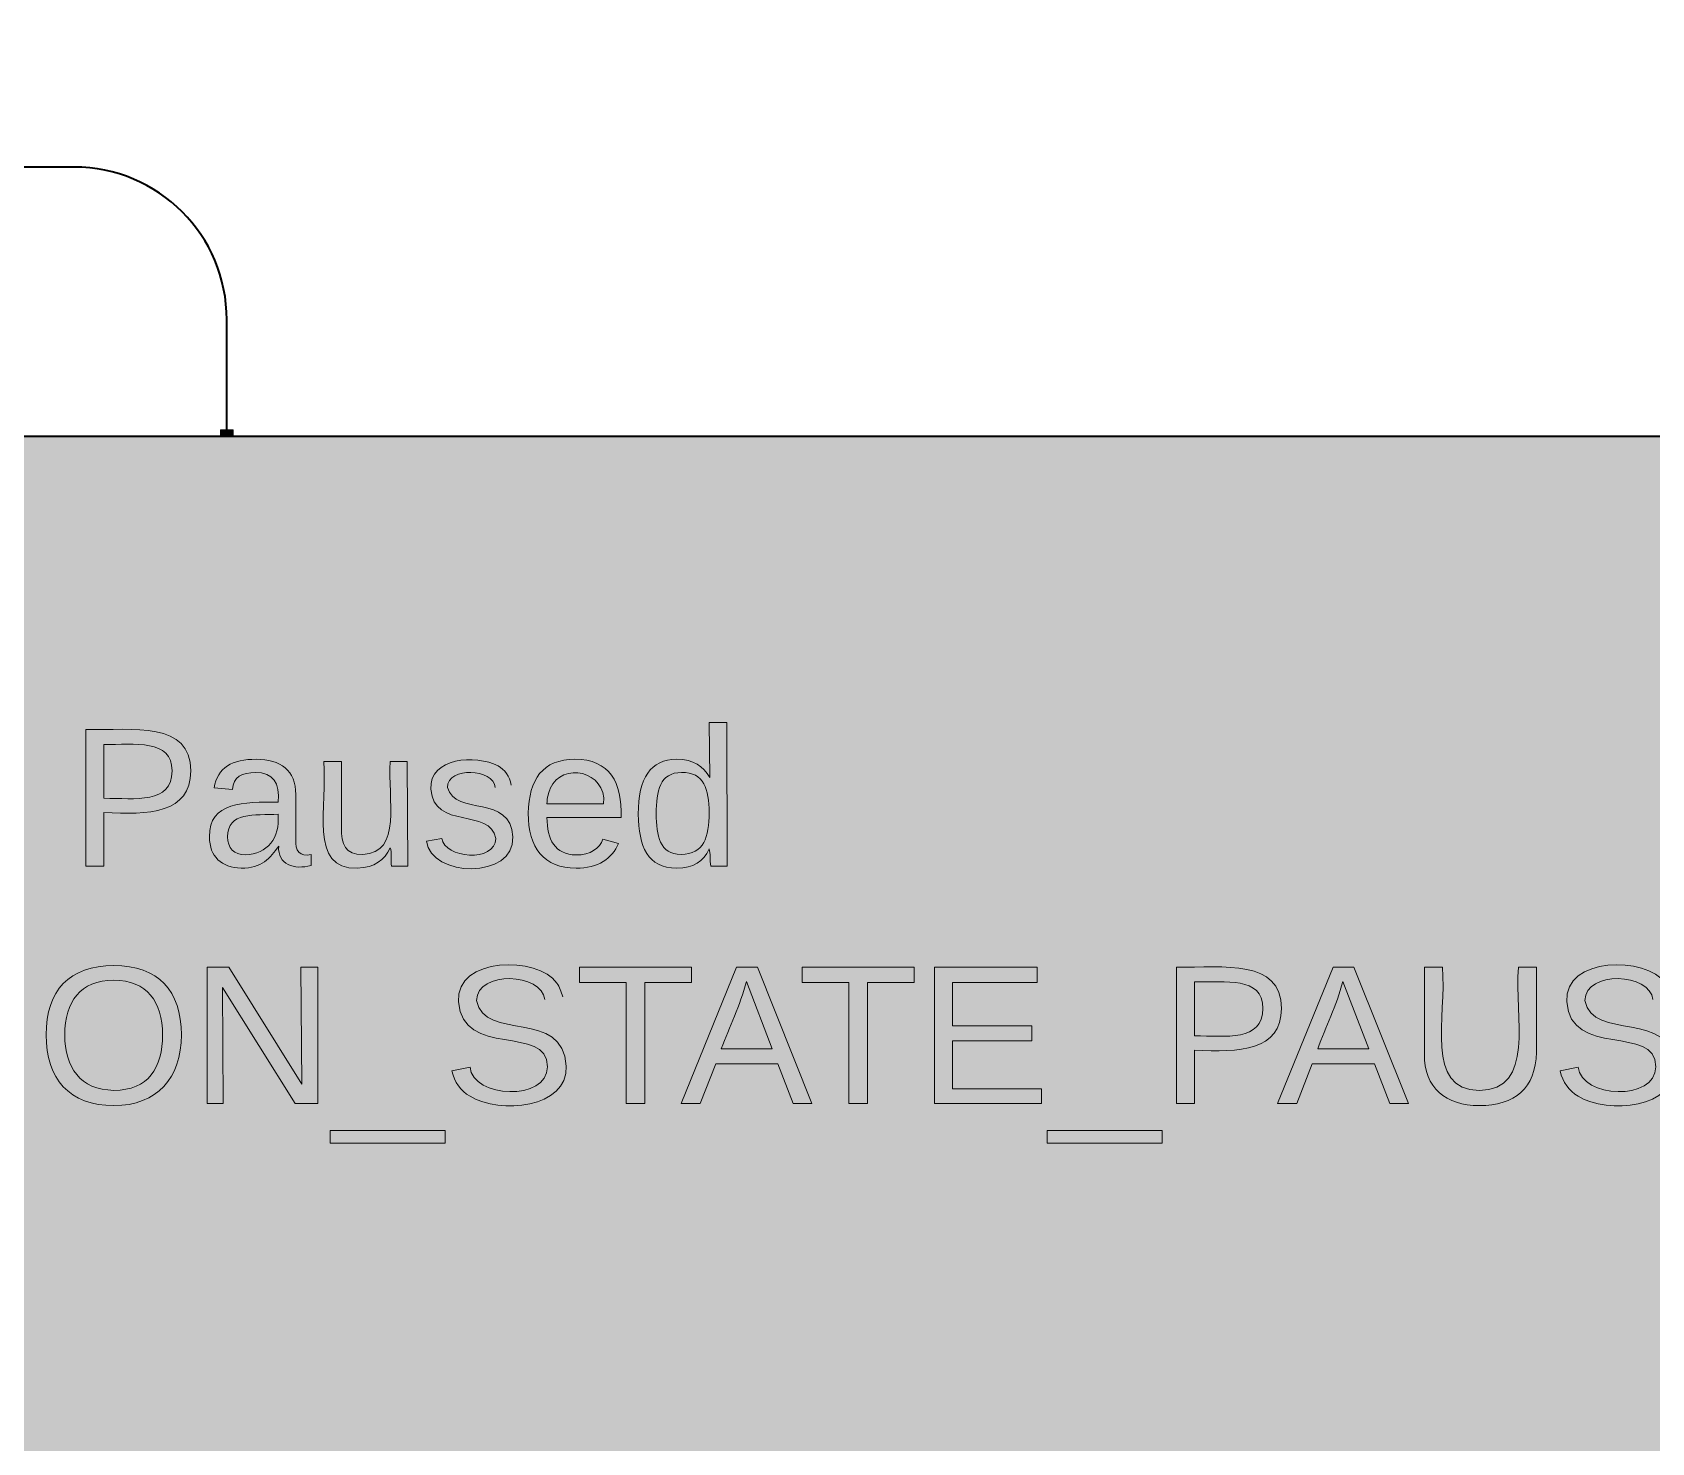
# Model space of a CAD drawing. Extents: x 3 to 1760, y 20 to 1040.
# Drawn here: x 823.8 to 951, y 543.5 to 654.3 of the extents above; entities that cross this region are included whole.
import ezdxf

# ---------------------------------------------------------------- set-up
doc = ezdxf.new("R2010")
doc.units = 0
doc.header["$MEASUREMENT"] = 0
doc.layers.add('Layer 1', color=7, linetype='Continuous', lineweight=0)

# ---------------------------------------------------------------- blocks, each defined once
blk = doc.blocks.new('Block_144')
at = {"layer": 'Layer 1'}
for points, knots in [([(827.95, 599.55), (831.71, 599.51), (836.21, 600.2), (836.21, 596.31), (836.21, 592.94), (832.88, 592.85), (829.38, 593.03), (829.38, 593.03), (829.38, 588.83), (829.38, 588.83), (829.38, 588.83), (827.95, 588.83), (827.95, 588.83), (827.95, 588.83), (827.95, 599.55), (827.95, 599.55)], [0, 0, 0, 0, 1, 1, 1, 2, 2, 2, 3, 3, 3, 4, 4, 4, 5, 5, 5, 5]), ([(874.4, 597.22), (875.74, 597.22), (876.48, 596.66), (877, 595.79), (877, 595.79), (876.95, 600.11), (876.95, 600.11), (876.95, 600.11), (878.34, 600.11), (878.34, 600.11), (878.34, 600.11), (878.38, 588.83), (878.38, 588.83), (878.38, 588.83), (877.08, 588.83), (877.08, 588.83), (877, 589.27), (877.08, 589.83), (876.95, 590.17), (876.52, 589.18), (875.74, 588.66), (874.4, 588.66), (872.11, 588.66), (871.42, 590.35), (871.38, 592.9), (871.38, 595.75), (872.37, 597.22), (874.4, 597.22)], [0, 0, 0, 0, 1, 1, 1, 2, 2, 2, 3, 3, 3, 4, 4, 4, 5, 5, 5, 6, 6, 6, 7, 7, 7, 8, 8, 8, 9, 9, 9, 9]), ([(829.38, 594.15), (831.84, 594.15), (834.74, 593.67), (834.74, 596.31), (834.74, 598.86), (831.8, 598.34), (829.38, 598.38), (829.38, 598.38), (829.38, 594.15), (829.38, 594.15)], [0, 0, 0, 0, 1, 1, 1, 2, 2, 2, 3, 3, 3, 3]), ([(843.12, 590.39), (842.47, 589.48), (841.78, 588.62), (840.18, 588.66), (838.63, 588.7), (837.68, 589.57), (837.68, 591.12), (837.63, 593.89), (840.4, 593.85), (843.08, 593.85), (843.21, 595.36), (842.69, 596.18), (841.3, 596.18), (840.27, 596.14), (839.53, 595.88), (839.49, 594.84), (839.49, 594.84), (838.06, 594.97), (838.06, 594.97), (838.28, 596.57), (839.49, 597.22), (841.35, 597.22), (843.29, 597.22), (844.46, 596.35), (844.46, 594.45), (844.46, 594.45), (844.46, 590.91), (844.46, 590.91), (844.42, 590.04), (844.76, 589.53), (845.67, 589.74), (845.67, 589.74), (845.67, 588.88), (845.67, 588.88), (844.33, 588.49), (843.03, 588.96), (843.12, 590.39)], [0, 0, 0, 0, 1, 1, 1, 2, 2, 2, 3, 3, 3, 4, 4, 4, 5, 5, 5, 6, 6, 6, 7, 7, 7, 8, 8, 8, 9, 9, 9, 10, 10, 10, 11, 11, 11, 12, 12, 12, 12]), ([(849.3, 588.66), (845.45, 588.49), (846.97, 593.67), (846.66, 597.04), (846.66, 597.04), (848.05, 597.04), (848.05, 597.04), (848.05, 597.04), (848.05, 591.86), (848.05, 591.86), (848.05, 590.52), (848.35, 589.7), (849.73, 589.74), (852.84, 589.83), (851.68, 594.11), (851.89, 597.04), (851.89, 597.04), (853.23, 597.04), (853.23, 597.04), (853.23, 597.04), (853.27, 588.83), (853.27, 588.83), (853.27, 588.83), (851.98, 588.83), (851.98, 588.83), (851.93, 589.27), (852.02, 589.91), (851.89, 590.26), (851.42, 589.31), (850.68, 588.7), (849.3, 588.66)], [0, 0, 0, 0, 1, 1, 1, 2, 2, 2, 3, 3, 3, 4, 4, 4, 5, 5, 5, 6, 6, 6, 7, 7, 7, 8, 8, 8, 9, 9, 9, 10, 10, 10, 10]), ([(860.14, 595.01), (860.01, 596.48), (856.43, 596.66), (856.38, 595.01), (857.03, 592.72), (861.35, 594.5), (861.53, 591.12), (861.7, 587.75), (855.05, 587.93), (854.74, 590.78), (854.74, 590.78), (855.95, 591), (855.95, 591), (856.13, 589.44), (860.14, 589.05), (860.19, 591), (859.76, 593.41), (855.3, 591.64), (855.09, 594.88), (854.92, 597.35), (858.63, 597.61), (860.36, 596.7), (860.88, 596.4), (861.27, 595.88), (861.4, 595.19)], [0, 0, 0, 0, 1, 1, 1, 2, 2, 2, 3, 3, 3, 4, 4, 4, 5, 5, 5, 6, 6, 6, 7, 7, 7, 8, 8, 8, 8]), ([(866.41, 597.22), (869.13, 597.22), (870.13, 595.4), (870.04, 592.64), (870.04, 592.64), (864.21, 592.64), (864.21, 592.64), (864.21, 590.91), (864.81, 589.74), (866.5, 589.7), (867.62, 589.66), (868.35, 590.22), (868.61, 590.95), (868.61, 590.95), (869.82, 590.61), (869.82, 590.61), (869.35, 589.4), (868.22, 588.66), (866.5, 588.66), (863.99, 588.66), (862.69, 590.26), (862.74, 592.98), (862.78, 595.62), (863.86, 597.22), (866.41, 597.22)], [0, 0, 0, 0, 1, 1, 1, 2, 2, 2, 3, 3, 3, 4, 4, 4, 5, 5, 5, 6, 6, 6, 7, 7, 7, 8, 8, 8, 8]), ([(868.66, 593.72), (868.92, 596.31), (865.37, 597.04), (864.47, 594.93), (864.34, 594.62), (864.21, 594.19), (864.21, 593.72), (864.21, 593.72), (868.66, 593.72), (868.66, 593.72)], [0, 0, 0, 0, 1, 1, 1, 2, 2, 2, 3, 3, 3, 3]), ([(874.79, 596.18), (873.06, 596.18), (872.8, 594.71), (872.8, 592.94), (872.8, 591.21), (873.06, 589.74), (874.75, 589.74), (876.56, 589.74), (876.95, 591.12), (876.95, 593.03), (876.95, 594.84), (876.56, 596.22), (874.79, 596.18)], [0, 0, 0, 0, 1, 1, 1, 2, 2, 2, 3, 3, 3, 4, 4, 4, 4]), ([(839.1, 591.12), (839.1, 590.26), (839.62, 589.7), (840.48, 589.7), (842.26, 589.83), (843.21, 590.95), (843.08, 592.9), (841.22, 592.81), (839.1, 593.11), (839.1, 591.12)], [0, 0, 0, 0, 1, 1, 1, 2, 2, 2, 3, 3, 3, 3])]:
    blk.add_open_spline(points, degree=3, knots=knots, dxfattribs=at)
blk = doc.blocks.new('Block_143')
at = {"layer": 'Layer 1'}
blk.add_blockref('Block_144', (0, 0), dxfattribs=at)
blk = doc.blocks.new('Block_146')
at = {"layer": 'Layer 1'}
for points, knots in [([(864.03, 578.33), (863.82, 580.41), (858.72, 580.67), (858.68, 578.25), (859.28, 575.01), (865.5, 577.64), (865.72, 573.11), (865.85, 569.74), (860.49, 569.35), (858.16, 570.73), (857.42, 571.16), (856.95, 571.85), (856.73, 572.72), (856.73, 572.72), (858.16, 573.02), (858.16, 573.02), (858.37, 570.6), (864.25, 570.3), (864.25, 573.06), (864.25, 576.43), (857.55, 573.67), (857.25, 578.16), (857.03, 581.7), (863.51, 581.79), (864.98, 579.63), (865.2, 579.33), (865.33, 578.94), (865.46, 578.55)], [0, 0, 0, 0, 1, 1, 1, 2, 2, 2, 3, 3, 3, 4, 4, 4, 5, 5, 5, 6, 6, 6, 7, 7, 7, 8, 8, 8, 9, 9, 9, 9]), ([(951.14, 578.33), (950.93, 580.41), (945.83, 580.67), (945.79, 578.25), (946.39, 575.01), (952.61, 577.64), (952.83, 573.11), (952.96, 569.74), (947.6, 569.35), (945.27, 570.73), (944.53, 571.16), (944.06, 571.85), (943.84, 572.72), (943.84, 572.72), (945.27, 573.02), (945.27, 573.02), (945.48, 570.6), (951.36, 570.3), (951.36, 573.06), (951.36, 576.43), (944.66, 573.67), (944.36, 578.16), (944.14, 581.7), (950.63, 581.79), (952.09, 579.63), (952.31, 579.33), (952.44, 578.94), (952.57, 578.55)], [0, 0, 0, 0, 1, 1, 1, 2, 2, 2, 3, 3, 3, 4, 4, 4, 5, 5, 5, 6, 6, 6, 7, 7, 7, 8, 8, 8, 9, 9, 9, 9]), ([(830.16, 581.01), (833.66, 581.01), (835.47, 579.03), (835.47, 575.57), (835.47, 572.16), (833.57, 570), (830.16, 570), (826.66, 570), (824.84, 572.11), (824.84, 575.57), (824.84, 579.03), (826.66, 581.01), (830.16, 581.01)], [0, 0, 0, 0, 1, 1, 1, 2, 2, 2, 3, 3, 3, 4, 4, 4, 4]), ([(844.42, 570.17), (844.42, 570.17), (838.71, 579.29), (838.71, 579.29), (838.71, 579.29), (838.76, 570.17), (838.76, 570.17), (838.76, 570.17), (837.5, 570.17), (837.5, 570.17), (837.5, 570.17), (837.5, 580.88), (837.5, 580.88), (837.5, 580.88), (839.19, 580.88), (839.19, 580.88), (839.19, 580.88), (844.93, 571.68), (844.93, 571.68), (844.93, 571.68), (844.85, 580.88), (844.85, 580.88), (844.85, 580.88), (846.19, 580.88), (846.19, 580.88), (846.19, 580.88), (846.19, 570.17), (846.19, 570.17), (846.19, 570.17), (844.42, 570.17), (844.42, 570.17)], [0, 0, 0, 0, 1, 1, 1, 2, 2, 2, 3, 3, 3, 4, 4, 4, 5, 5, 5, 6, 6, 6, 7, 7, 7, 8, 8, 8, 9, 9, 9, 10, 10, 10, 10]), ([(871.9, 579.67), (871.9, 579.67), (871.9, 570.17), (871.9, 570.17), (871.9, 570.17), (870.43, 570.17), (870.43, 570.17), (870.43, 570.17), (870.43, 579.67), (870.43, 579.67), (870.43, 579.67), (866.76, 579.67), (866.76, 579.67), (866.76, 579.67), (866.76, 580.88), (866.76, 580.88), (866.76, 580.88), (875.57, 580.88), (875.57, 580.88), (875.57, 580.88), (875.57, 579.67), (875.57, 579.67), (875.57, 579.67), (871.9, 579.67), (871.9, 579.67)], [0, 0, 0, 0, 1, 1, 1, 2, 2, 2, 3, 3, 3, 4, 4, 4, 5, 5, 5, 6, 6, 6, 7, 7, 7, 8, 8, 8, 8]), ([(883.56, 570.17), (883.56, 570.17), (882.35, 573.28), (882.35, 573.28), (882.35, 573.28), (877.47, 573.28), (877.47, 573.28), (877.47, 573.28), (876.26, 570.17), (876.26, 570.17), (876.26, 570.17), (874.75, 570.17), (874.75, 570.17), (874.75, 570.17), (879.11, 580.88), (879.11, 580.88), (879.11, 580.88), (880.76, 580.88), (880.76, 580.88), (880.76, 580.88), (885.03, 570.17), (885.03, 570.17), (885.03, 570.17), (883.56, 570.17), (883.56, 570.17)], [0, 0, 0, 0, 1, 1, 1, 2, 2, 2, 3, 3, 3, 4, 4, 4, 5, 5, 5, 6, 6, 6, 7, 7, 7, 8, 8, 8, 8]), ([(889.4, 579.67), (889.4, 579.67), (889.4, 570.17), (889.4, 570.17), (889.4, 570.17), (887.93, 570.17), (887.93, 570.17), (887.93, 570.17), (887.93, 579.67), (887.93, 579.67), (887.93, 579.67), (884.26, 579.67), (884.26, 579.67), (884.26, 579.67), (884.26, 580.88), (884.26, 580.88), (884.26, 580.88), (893.07, 580.88), (893.07, 580.88), (893.07, 580.88), (893.07, 579.67), (893.07, 579.67), (893.07, 579.67), (889.4, 579.67), (889.4, 579.67)], [0, 0, 0, 0, 1, 1, 1, 2, 2, 2, 3, 3, 3, 4, 4, 4, 5, 5, 5, 6, 6, 6, 7, 7, 7, 8, 8, 8, 8]), ([(894.67, 570.17), (894.67, 570.17), (894.67, 580.88), (894.67, 580.88), (894.67, 580.88), (902.75, 580.88), (902.75, 580.88), (902.75, 580.88), (902.75, 579.67), (902.75, 579.67), (902.75, 579.67), (896.09, 579.67), (896.09, 579.67), (896.09, 579.67), (896.09, 576.26), (896.09, 576.26), (896.09, 576.26), (902.32, 576.26), (902.32, 576.26), (902.32, 576.26), (902.32, 575.09), (902.32, 575.09), (902.32, 575.09), (896.09, 575.09), (896.09, 575.09), (896.09, 575.09), (896.09, 571.33), (896.09, 571.33), (896.09, 571.33), (903.09, 571.33), (903.09, 571.33), (903.09, 571.33), (903.09, 570.17), (903.09, 570.17), (903.09, 570.17), (894.67, 570.17), (894.67, 570.17)], [0, 0, 0, 0, 1, 1, 1, 2, 2, 2, 3, 3, 3, 4, 4, 4, 5, 5, 5, 6, 6, 6, 7, 7, 7, 8, 8, 8, 9, 9, 9, 10, 10, 10, 11, 11, 11, 12, 12, 12, 12]), ([(913.68, 580.88), (917.44, 580.84), (921.93, 581.53), (921.93, 577.64), (921.93, 574.27), (918.61, 574.19), (915.11, 574.36), (915.11, 574.36), (915.11, 570.17), (915.11, 570.17), (915.11, 570.17), (913.68, 570.17), (913.68, 570.17), (913.68, 570.17), (913.68, 580.88), (913.68, 580.88)], [0, 0, 0, 0, 1, 1, 1, 2, 2, 2, 3, 3, 3, 4, 4, 4, 5, 5, 5, 5]), ([(930.45, 570.17), (930.45, 570.17), (929.24, 573.28), (929.24, 573.28), (929.24, 573.28), (924.35, 573.28), (924.35, 573.28), (924.35, 573.28), (923.14, 570.17), (923.14, 570.17), (923.14, 570.17), (921.63, 570.17), (921.63, 570.17), (921.63, 570.17), (926, 580.88), (926, 580.88), (926, 580.88), (927.64, 580.88), (927.64, 580.88), (927.64, 580.88), (931.92, 570.17), (931.92, 570.17), (931.92, 570.17), (930.45, 570.17), (930.45, 570.17)], [0, 0, 0, 0, 1, 1, 1, 2, 2, 2, 3, 3, 3, 4, 4, 4, 5, 5, 5, 6, 6, 6, 7, 7, 7, 8, 8, 8, 8]), ([(941.98, 574.19), (941.94, 571.38), (940.26, 570), (937.49, 570), (934.85, 570), (933.17, 571.38), (933.17, 574.06), (933.17, 574.06), (933.17, 580.88), (933.17, 580.88), (933.17, 580.88), (934.59, 580.88), (934.59, 580.88), (934.94, 577.04), (933.17, 571.2), (937.49, 571.2), (941.9, 571.2), (940.26, 576.95), (940.56, 580.88), (940.56, 580.88), (941.98, 580.88), (941.98, 580.88), (941.98, 580.88), (941.98, 574.19), (941.98, 574.19)], [0, 0, 0, 0, 1, 1, 1, 2, 2, 2, 3, 3, 3, 4, 4, 4, 5, 5, 5, 6, 6, 6, 7, 7, 7, 8, 8, 8, 8]), ([(830.16, 571.2), (832.88, 571.2), (834, 572.98), (834, 575.57), (834, 578.16), (832.75, 579.85), (830.16, 579.85), (827.52, 579.85), (826.31, 578.16), (826.31, 575.57), (826.31, 572.98), (827.52, 571.25), (830.16, 571.2)], [0, 0, 0, 0, 1, 1, 1, 2, 2, 2, 3, 3, 3, 4, 4, 4, 4]), ([(881.92, 574.45), (881.92, 574.45), (879.89, 579.76), (879.89, 579.76), (879.37, 577.82), (878.55, 576.22), (877.9, 574.45), (877.9, 574.45), (881.92, 574.45), (881.92, 574.45)], [0, 0, 0, 0, 1, 1, 1, 2, 2, 2, 3, 3, 3, 3]), ([(915.11, 575.48), (917.57, 575.48), (920.47, 575.01), (920.47, 577.64), (920.47, 580.19), (917.53, 579.67), (915.11, 579.72), (915.11, 579.72), (915.11, 575.48), (915.11, 575.48)], [0, 0, 0, 0, 1, 1, 1, 2, 2, 2, 3, 3, 3, 3]), ([(928.8, 574.45), (928.8, 574.45), (926.77, 579.76), (926.77, 579.76), (926.26, 577.82), (925.43, 576.22), (924.79, 574.45), (924.79, 574.45), (928.8, 574.45), (928.8, 574.45)], [0, 0, 0, 0, 1, 1, 1, 2, 2, 2, 3, 3, 3, 3]), ([(847.18, 567.06), (847.18, 567.06), (847.18, 568.05), (847.18, 568.05), (847.18, 568.05), (856.21, 568.05), (856.21, 568.05), (856.21, 568.05), (856.21, 567.06), (856.21, 567.06), (856.21, 567.06), (847.18, 567.06), (847.18, 567.06)], [0, 0, 0, 0, 1, 1, 1, 2, 2, 2, 3, 3, 3, 4, 4, 4, 4]), ([(903.53, 567.06), (903.53, 567.06), (903.53, 568.05), (903.53, 568.05), (903.53, 568.05), (912.56, 568.05), (912.56, 568.05), (912.56, 568.05), (912.56, 567.06), (912.56, 567.06), (912.56, 567.06), (903.53, 567.06), (903.53, 567.06)], [0, 0, 0, 0, 1, 1, 1, 2, 2, 2, 3, 3, 3, 4, 4, 4, 4])]:
    blk.add_open_spline(points, degree=3, knots=knots, dxfattribs=at)
blk = doc.blocks.new('Block_145')
at = {"layer": 'Layer 1'}
blk.add_blockref('Block_146', (0, 0), dxfattribs=at)
blk = doc.blocks.new('Block_0')
at = {"layer": 'Layer 1', "true_color": 0x666666, "transparency": 33554687}
h = blk.add_hatch(color=251, dxfattribs=at)
h.dxf.hatch_style = 2
edge = h.paths.add_edge_path()
edge.add_spline(control_points=[(494.51, 382.02), (494.51, 382.02), (494.65, 380.2), (494.65, 380.2), (494.65, 380.2), (495.07, 378.45), (495.07, 378.45), (495.07, 378.45), (495.77, 376.78), (495.77, 376.78), (495.77, 376.78), (496.71, 375.24), (496.71, 375.24), (496.71, 375.24), (497.88, 373.87), (497.88, 373.87), (497.88, 373.87), (499.25, 372.7), (499.25, 372.7), (499.25, 372.7), (500.79, 371.75), (500.79, 371.75), (500.79, 371.75), (502.46, 371.05), (502.46, 371.05), (502.46, 371.05), (504.21, 370.65), (504.21, 370.65), (504.21, 370.65), (506.03, 370.5), (506.03, 370.5), (506.03, 370.5), (1162.98, 370.5), (1162.98, 370.5), (1162.98, 370.5), (1164.92, 370.35), (1164.92, 370.35), (1164.92, 370.35), (1166.82, 369.89), (1166.82, 369.89), (1166.82, 369.89), (1168.65, 369.13), (1168.65, 369.13), (1168.65, 369.13), (1170.32, 368.1), (1170.32, 368.1), (1170.32, 368.1), (1171.82, 366.84), (1171.82, 366.84), (1171.82, 366.84), (1173.09, 365.34), (1173.09, 365.34), (1173.09, 365.34), (1174.11, 363.68), (1174.11, 363.68), (1174.11, 363.68), (1174.85, 361.86), (1174.85, 361.86), (1174.85, 361.86), (1175.31, 359.96), (1175.31, 359.96), (1175.31, 359.96), (1175.46, 358.02), (1175.46, 358.02), (1175.46, 358.02), (1175.46, 180.17), (1175.46, 180.17), (1175.46, 180.17), (1175.6, 178.35), (1175.6, 178.35), (1175.6, 178.35), (1176.02, 176.6), (1176.02, 176.6), (1176.02, 176.6), (1176.72, 174.93), (1176.72, 174.93), (1176.72, 174.93), (1177.65, 173.39), (1177.65, 173.39), (1177.65, 173.39), (1178.82, 172.01), (1178.82, 172.01), (1178.82, 172.01), (1180.19, 170.84), (1180.19, 170.84), (1180.19, 170.84), (1181.72, 169.9), (1181.72, 169.9), (1181.72, 169.9), (1183.39, 169.22), (1183.39, 169.22), (1183.39, 169.22), (1185.14, 168.8), (1185.14, 168.8), (1185.14, 168.8), (1186.96, 168.65), (1186.96, 168.65), (1186.96, 168.65), (1198.56, 168.65), (1198.56, 168.65), (1198.56, 168.65), (1198.56, 167.65), (1198.56, 167.65), (1198.56, 167.65), (1186.92, 167.65), (1186.92, 167.65), (1186.92, 167.65), (1184.99, 167.8), (1184.99, 167.8), (1184.99, 167.8), (1183.09, 168.26), (1183.09, 168.26), (1183.09, 168.26), (1181.27, 169.01), (1181.27, 169.01), (1181.27, 169.01), (1179.59, 170.05), (1179.59, 170.05), (1179.59, 170.05), (1178.09, 171.32), (1178.09, 171.32), (1178.09, 171.32), (1176.83, 172.82), (1176.83, 172.82), (1176.83, 172.82), (1175.8, 174.5), (1175.8, 174.5), (1175.8, 174.5), (1175.06, 176.3), (1175.06, 176.3), (1175.06, 176.3), (1174.6, 178.22), (1174.6, 178.22), (1174.6, 178.22), (1174.45, 180.15), (1174.45, 180.15), (1174.45, 180.15), (1174.45, 357.98), (1174.45, 357.98), (1174.45, 357.98), (1174.31, 359.8), (1174.31, 359.8), (1174.31, 359.8), (1173.91, 361.55), (1173.91, 361.55), (1173.91, 361.55), (1173.21, 363.22), (1173.21, 363.22), (1173.21, 363.22), (1172.26, 364.76), (1172.26, 364.76), (1172.26, 364.76), (1171.09, 366.13), (1171.09, 366.13), (1171.09, 366.13), (1169.72, 367.3), (1169.72, 367.3), (1169.72, 367.3), (1168.19, 368.25), (1168.19, 368.25), (1168.19, 368.25), (1166.53, 368.95), (1166.53, 368.95), (1166.53, 368.95), (1164.78, 369.35), (1164.78, 369.35), (1164.78, 369.35), (1162.96, 369.5), (1162.96, 369.5), (1162.96, 369.5), (505.99, 369.5), (505.99, 369.5), (505.99, 369.5), (504.05, 369.65), (504.05, 369.65), (504.05, 369.65), (502.15, 370.11), (502.15, 370.11), (502.15, 370.11), (500.33, 370.87), (500.33, 370.87), (500.33, 370.87), (498.66, 371.9), (498.66, 371.9), (498.66, 371.9), (497.16, 373.16), (497.16, 373.16), (497.16, 373.16), (495.9, 374.66), (495.9, 374.66), (495.9, 374.66), (494.86, 376.32), (494.86, 376.32), (494.86, 376.32), (494.11, 378.14), (494.11, 378.14), (494.11, 378.14), (493.66, 380.04), (493.66, 380.04), (493.66, 380.04), (493.51, 381.98), (493.51, 381.98), (493.51, 381.98), (493.51, 729.43), (493.51, 729.43), (493.51, 729.43), (494.51, 729.43), (494.51, 729.43), (494.51, 729.43), (494.51, 382.02), (494.51, 382.02)], knot_values=[0, 0, 0, 0, 1, 1, 1, 2, 2, 2, 3, 3, 3, 4, 4, 4, 5, 5, 5, 6, 6, 6, 7, 7, 7, 8, 8, 8, 9, 9, 9, 10, 10, 10, 11, 11, 11, 12, 12, 12, 13, 13, 13, 14, 14, 14, 15, 15, 15, 16, 16, 16, 17, 17, 17, 18, 18, 18, 19, 19, 19, 20, 20, 20, 21, 21, 21, 22, 22, 22, 23, 23, 23, 24, 24, 24, 25, 25, 25, 26, 26, 26, 27, 27, 27, 28, 28, 28, 29, 29, 29, 30, 30, 30, 31, 31, 31, 32, 32, 32, 33, 33, 33, 34, 34, 34, 35, 35, 35, 36, 36, 36, 37, 37, 37, 38, 38, 38, 39, 39, 39, 40, 40, 40, 41, 41, 41, 42, 42, 42, 43, 43, 43, 44, 44, 44, 45, 45, 45, 46, 46, 46, 47, 47, 47, 48, 48, 48, 49, 49, 49, 50, 50, 50, 51, 51, 51, 52, 52, 52, 53, 53, 53, 54, 54, 54, 55, 55, 55, 56, 56, 56, 57, 57, 57, 58, 58, 58, 59, 59, 59, 60, 60, 60, 61, 61, 61, 62, 62, 62, 63, 63, 63, 64, 64, 64, 65, 65, 65, 66, 66, 66, 67, 67, 67, 68, 68, 68, 69, 69, 69, 70, 70, 70, 70], degree=3, periodic=0)
at = {"layer": 'Layer 1', "true_color": 0xa5ceff, "transparency": 33554687}
h = blk.add_hatch(color=151, dxfattribs=at)
h.dxf.hatch_style = 2
edge = h.paths.add_edge_path()
edge.add_spline(control_points=[(734.01, 622.6), (725.17, 622.6), (718.01, 615.45), (718.01, 606.6), (718.01, 606.6), (718.01, 558.6), (718.01, 558.6), (718.01, 549.78), (725.17, 542.6), (734.01, 542.6), (734.01, 542.6), (972.01, 542.6), (972.01, 542.6), (980.85, 542.6), (988.01, 549.78), (988.01, 558.6), (988.01, 558.6), (988.01, 606.6), (988.01, 606.6), (988.01, 615.45), (980.85, 622.6), (972.01, 622.6), (972.01, 622.6), (734.01, 622.6), (734.01, 622.6)], knot_values=[0, 0, 0, 0, 1, 1, 1, 2, 2, 2, 3, 3, 3, 4, 4, 4, 5, 5, 5, 6, 6, 6, 7, 7, 7, 8, 8, 8, 8], degree=3, periodic=0)
at = {"layer": 'Layer 1', "true_color": 0x666666, "transparency": 33554687}
h = blk.add_hatch(color=251, dxfattribs=at)
h.dxf.hatch_style = 2
edge = h.paths.add_edge_path()
edge.add_spline(control_points=[(839.54, 622.6), (839.54, 622.6), (838.54, 622.6), (838.54, 622.6), (838.54, 622.6), (838.54, 623.12), (838.54, 623.12), (838.54, 623.12), (839.54, 623.12), (839.54, 623.12), (839.54, 623.12), (839.54, 622.6), (839.54, 622.6)], knot_values=[0, 0, 0, 0, 1, 1, 1, 2, 2, 2, 3, 3, 3, 4, 4, 4, 4], degree=3, periodic=0)
at = {"layer": 'Layer 1', "color": 251, "lineweight": 0, "true_color": 0x666666}
for points, knots in [([(494.51, 382.02), (494.51, 382.02), (494.65, 380.2), (494.65, 380.2), (494.65, 380.2), (495.07, 378.45), (495.07, 378.45), (495.07, 378.45), (495.77, 376.78), (495.77, 376.78), (495.77, 376.78), (496.71, 375.24), (496.71, 375.24), (496.71, 375.24), (497.88, 373.87), (497.88, 373.87), (497.88, 373.87), (499.25, 372.7), (499.25, 372.7), (499.25, 372.7), (500.79, 371.75), (500.79, 371.75), (500.79, 371.75), (502.46, 371.05), (502.46, 371.05), (502.46, 371.05), (504.21, 370.65), (504.21, 370.65), (504.21, 370.65), (506.03, 370.5), (506.03, 370.5), (506.03, 370.5), (1162.98, 370.5), (1162.98, 370.5), (1162.98, 370.5), (1164.92, 370.35), (1164.92, 370.35), (1164.92, 370.35), (1166.82, 369.89), (1166.82, 369.89), (1166.82, 369.89), (1168.65, 369.13), (1168.65, 369.13), (1168.65, 369.13), (1170.32, 368.1), (1170.32, 368.1), (1170.32, 368.1), (1171.82, 366.84), (1171.82, 366.84), (1171.82, 366.84), (1173.09, 365.34), (1173.09, 365.34), (1173.09, 365.34), (1174.11, 363.68), (1174.11, 363.68), (1174.11, 363.68), (1174.85, 361.86), (1174.85, 361.86), (1174.85, 361.86), (1175.31, 359.96), (1175.31, 359.96), (1175.31, 359.96), (1175.46, 358.02), (1175.46, 358.02), (1175.46, 358.02), (1175.46, 180.17), (1175.46, 180.17), (1175.46, 180.17), (1175.6, 178.35), (1175.6, 178.35), (1175.6, 178.35), (1176.02, 176.6), (1176.02, 176.6), (1176.02, 176.6), (1176.72, 174.93), (1176.72, 174.93), (1176.72, 174.93), (1177.65, 173.39), (1177.65, 173.39), (1177.65, 173.39), (1178.82, 172.01), (1178.82, 172.01), (1178.82, 172.01), (1180.19, 170.84), (1180.19, 170.84), (1180.19, 170.84), (1181.72, 169.9), (1181.72, 169.9), (1181.72, 169.9), (1183.39, 169.22), (1183.39, 169.22), (1183.39, 169.22), (1185.14, 168.8), (1185.14, 168.8), (1185.14, 168.8), (1186.96, 168.65), (1186.96, 168.65), (1186.96, 168.65), (1198.56, 168.65), (1198.56, 168.65), (1198.56, 168.65), (1198.56, 167.65), (1198.56, 167.65), (1198.56, 167.65), (1186.92, 167.65), (1186.92, 167.65), (1186.92, 167.65), (1184.99, 167.8), (1184.99, 167.8), (1184.99, 167.8), (1183.09, 168.26), (1183.09, 168.26), (1183.09, 168.26), (1181.27, 169.01), (1181.27, 169.01), (1181.27, 169.01), (1179.59, 170.05), (1179.59, 170.05), (1179.59, 170.05), (1178.09, 171.32), (1178.09, 171.32), (1178.09, 171.32), (1176.83, 172.82), (1176.83, 172.82), (1176.83, 172.82), (1175.8, 174.5), (1175.8, 174.5), (1175.8, 174.5), (1175.06, 176.3), (1175.06, 176.3), (1175.06, 176.3), (1174.6, 178.22), (1174.6, 178.22), (1174.6, 178.22), (1174.45, 180.15), (1174.45, 180.15), (1174.45, 180.15), (1174.45, 357.98), (1174.45, 357.98), (1174.45, 357.98), (1174.31, 359.8), (1174.31, 359.8), (1174.31, 359.8), (1173.91, 361.55), (1173.91, 361.55), (1173.91, 361.55), (1173.21, 363.22), (1173.21, 363.22), (1173.21, 363.22), (1172.26, 364.76), (1172.26, 364.76), (1172.26, 364.76), (1171.09, 366.13), (1171.09, 366.13), (1171.09, 366.13), (1169.72, 367.3), (1169.72, 367.3), (1169.72, 367.3), (1168.19, 368.25), (1168.19, 368.25), (1168.19, 368.25), (1166.53, 368.95), (1166.53, 368.95), (1166.53, 368.95), (1164.78, 369.35), (1164.78, 369.35), (1164.78, 369.35), (1162.96, 369.5), (1162.96, 369.5), (1162.96, 369.5), (505.99, 369.5), (505.99, 369.5), (505.99, 369.5), (504.05, 369.65), (504.05, 369.65), (504.05, 369.65), (502.15, 370.11), (502.15, 370.11), (502.15, 370.11), (500.33, 370.87), (500.33, 370.87), (500.33, 370.87), (498.66, 371.9), (498.66, 371.9), (498.66, 371.9), (497.16, 373.16), (497.16, 373.16), (497.16, 373.16), (495.9, 374.66), (495.9, 374.66), (495.9, 374.66), (494.86, 376.32), (494.86, 376.32), (494.86, 376.32), (494.11, 378.14), (494.11, 378.14), (494.11, 378.14), (493.66, 380.04), (493.66, 380.04), (493.66, 380.04), (493.51, 381.98), (493.51, 381.98), (493.51, 381.98), (493.51, 729.43), (493.51, 729.43), (493.51, 729.43), (494.51, 729.43), (494.51, 729.43), (494.51, 729.43), (494.51, 382.02), (494.51, 382.02)], [0, 0, 0, 0, 1, 1, 1, 2, 2, 2, 3, 3, 3, 4, 4, 4, 5, 5, 5, 6, 6, 6, 7, 7, 7, 8, 8, 8, 9, 9, 9, 10, 10, 10, 11, 11, 11, 12, 12, 12, 13, 13, 13, 14, 14, 14, 15, 15, 15, 16, 16, 16, 17, 17, 17, 18, 18, 18, 19, 19, 19, 20, 20, 20, 21, 21, 21, 22, 22, 22, 23, 23, 23, 24, 24, 24, 25, 25, 25, 26, 26, 26, 27, 27, 27, 28, 28, 28, 29, 29, 29, 30, 30, 30, 31, 31, 31, 32, 32, 32, 33, 33, 33, 34, 34, 34, 35, 35, 35, 36, 36, 36, 37, 37, 37, 38, 38, 38, 39, 39, 39, 40, 40, 40, 41, 41, 41, 42, 42, 42, 43, 43, 43, 44, 44, 44, 45, 45, 45, 46, 46, 46, 47, 47, 47, 48, 48, 48, 49, 49, 49, 50, 50, 50, 51, 51, 51, 52, 52, 52, 53, 53, 53, 54, 54, 54, 55, 55, 55, 56, 56, 56, 57, 57, 57, 58, 58, 58, 59, 59, 59, 60, 60, 60, 61, 61, 61, 62, 62, 62, 63, 63, 63, 64, 64, 64, 65, 65, 65, 66, 66, 66, 67, 67, 67, 68, 68, 68, 69, 69, 69, 70, 70, 70, 70]), ([(839.54, 622.6), (839.54, 622.6), (838.54, 622.6), (838.54, 622.6), (838.54, 622.6), (838.54, 623.12), (838.54, 623.12), (838.54, 623.12), (839.54, 623.12), (839.54, 623.12), (839.54, 623.12), (839.54, 622.6), (839.54, 622.6)], [0, 0, 0, 0, 1, 1, 1, 2, 2, 2, 3, 3, 3, 4, 4, 4, 4])]:
    blk.add_open_spline(points, degree=3, knots=knots, dxfattribs=at)
at = {"layer": 'Layer 1', "color": 251, "lineweight": 35, "true_color": 0x666666}
blk.add_open_spline([(839.04, 623.1), (839.04, 623.1), (839.04, 631.76), (839.04, 631.76), (839.04, 638.39), (833.67, 643.76), (827.04, 643.76), (827.04, 643.76), (580.01, 643.76), (580.01, 643.76), (573.39, 643.76), (568.01, 649.13), (568.01, 655.76), (568.01, 655.76), (568.01, 681.38), (568.01, 681.38), (568.01, 688.01), (562.64, 693.38), (556.01, 693.38), (556.01, 693.38), (547.51, 693.38), (547.51, 693.38), (540.89, 693.38), (535.51, 698.75), (535.51, 705.38), (535.51, 705.38), (535.51, 716.08), (535.51, 716.08)], degree=3, knots=[0, 0, 0, 0, 1, 1, 1, 2, 2, 2, 3, 3, 3, 4, 4, 4, 5, 5, 5, 6, 6, 6, 7, 7, 7, 8, 8, 8, 9, 9, 9, 9], dxfattribs=at)
at = {"layer": 'Layer 1', "color": 18, "lineweight": 35, "true_color": 0x000000}
blk.add_open_spline([(734.01, 622.6), (725.17, 622.6), (718.01, 615.45), (718.01, 606.6), (718.01, 606.6), (718.01, 558.6), (718.01, 558.6), (718.01, 549.78), (725.17, 542.6), (734.01, 542.6), (734.01, 542.6), (972.01, 542.6), (972.01, 542.6), (980.85, 542.6), (988.01, 549.78), (988.01, 558.6), (988.01, 558.6), (988.01, 606.6), (988.01, 606.6), (988.01, 615.45), (980.85, 622.6), (972.01, 622.6), (972.01, 622.6), (734.01, 622.6), (734.01, 622.6)], degree=3, knots=[0, 0, 0, 0, 1, 1, 1, 2, 2, 2, 3, 3, 3, 4, 4, 4, 5, 5, 5, 6, 6, 6, 7, 7, 7, 8, 8, 8, 8], dxfattribs=at)
at = {"layer": 'Layer 1'}
for name in ['Block_143', 'Block_145']:
    blk.add_blockref(name, (0, 0), dxfattribs=at)

msp = doc.modelspace()

# ---------------------------------------------------------------- block references
at = {"layer": 'Layer 1'}
msp.add_blockref('Block_0', (0, 0), dxfattribs=at)

doc.saveas('drawing.dxf')
